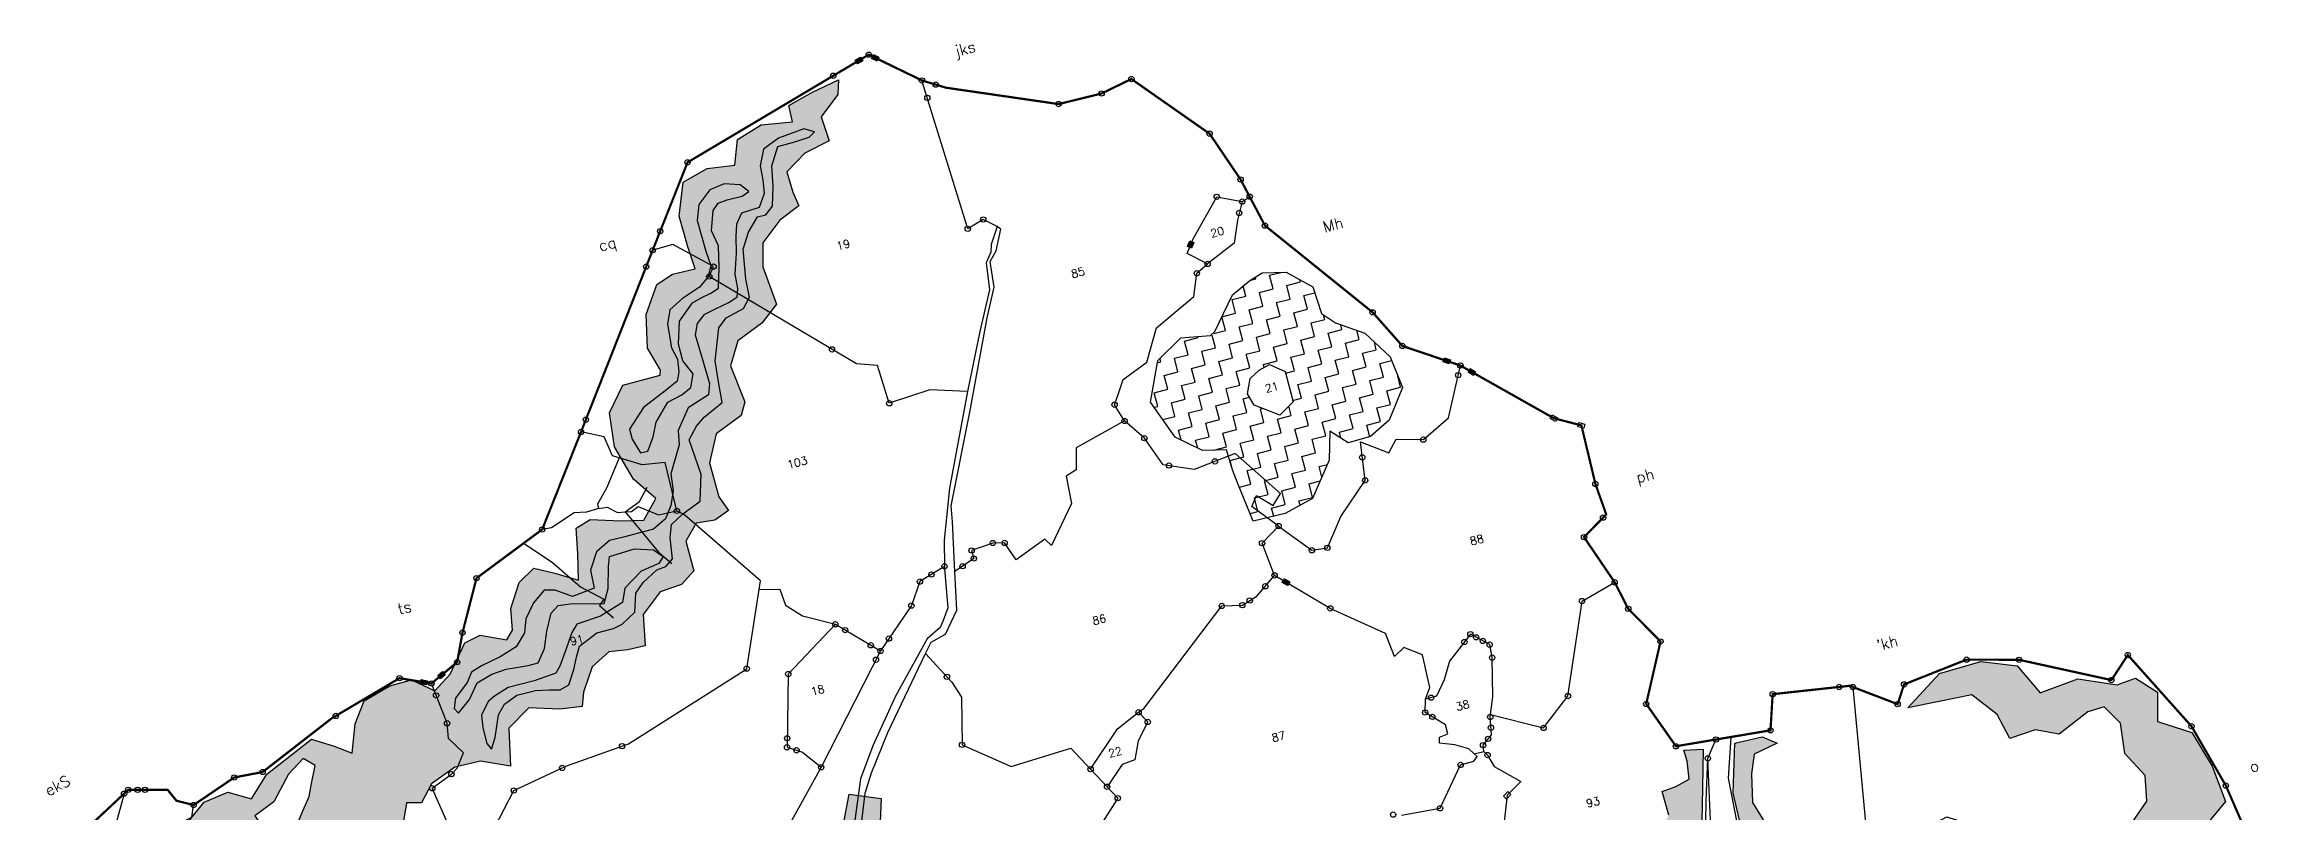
# Model space of a CAD drawing. Header units: metres. Extents: x 301471 to 304567, y 1951439 to 1954610.
# Drawn here: x 301665 to 304193, y 1953405 to 1954282 of the extents above; entities that cross this region are included whole.
import ezdxf

# ---------------------------------------------------------------- set-up
doc = ezdxf.new("R2010")
doc.units = ezdxf.units.M
for name, color, linetype in [('LINE_WATER', 4, 'Continuous'), ('POLY_HATCH', 12, 'Continuous'), ('POLY_PARCEL', 6, 'Continuous'), ('POLY_WATER', 4, 'Continuous'), ('SYM_STONE', 1, 'Continuous'), ('TEXT_MAPOUT', 7, 'Continuous'), ('TEXT_PARCEL', 7, 'Continuous'), ('V_BOUND_LINE', 7, 'Continuous')]:
    doc.layers.add(name, color=color, linetype=linetype)
doc.styles.get("Standard").update_dxf_attribs({"font": 'simplex.shx'})
pattern_1 = [(0, (0, 0), (3.175, 3.175), [3.175, -3.175]), (90, (3.175, 0), (-3.175, 3.175), [3.175, -3.175])]

# ---------------------------------------------------------------- blocks, each defined once
blk = doc.blocks.new('STONE')
blk.add_circle((0, 0), 0.851)
blk = doc.blocks.new('STONESQUAREFILLED')
blk.add_hatch(color=256).paths.add_polyline_path([(0.7, -0.48), (0.7, 0.48), (-0.7, 0.48), (-0.7, -0.48)])
blk.add_lwpolyline([(-0.7, 0.48), (0.7, 0.48), (0.7, -0.48), (-0.7, -0.48)], close=True)
blk = doc.blocks.new('STONESQUARE')
blk.add_lwpolyline([(-0.7, 0.48), (0.7, 0.48), (0.7, -0.48), (-0.7, -0.48)], close=True)
blk = doc.blocks.new('VFGG')
at = {"layer": 'POLY_HATCH'}
h = blk.add_hatch(dxfattribs=at)
h.set_pattern_fill('ZIGZAG', color=256, style=0)
h.set_pattern_definition(pattern_1)
h.paths.add_polyline_path([(318.23, 302.44), (322.98, 307.67), (329.43, 305.36), (335.64, 306.94), (339.66, 311.44), (342.94, 307.67), (349.64, 306.81), (356.34, 307.67), (360.84, 311.68), (364.37, 317.15), (367.66, 311.44), (374.36, 312.29), (380.57, 315.81), (383.86, 322.99), (386.9, 332.35), (388.73, 339.53), (390.55, 346.7), (392.62, 353.88), (394.94, 362.27), (390.67, 363.12), (390.8, 360.57), (390.19, 356.55), (386.9, 355.7), (383.61, 355.34), (383.73, 349.87), (380.93, 346.58), (376.67, 346.22), (374.11, 342.93), (370.83, 339.41), (364.86, 338.31), (360.6, 341.35), (357.8, 342.93), (355.97, 337.7), (350.98, 334.18), (345.26, 332.35), (340.02, 334.66), (336.98, 337.46), (334.42, 337.58), (328.94, 332.35), (323.95, 330.77), (318.96, 332.11), (314.7, 333.45), (312.63, 329.19), (308.36, 326.39), (304.1, 326.52), (300.81, 326.15), (299.96, 321.89), (297.41, 318.61), (292.66, 317.52), (288.4, 318.37), (285.59, 320.92), (278.65, 314.48), (273.66, 314.11), (268.18, 316.18), (261.97, 317.03), (258.44, 320.8), (257.1, 325.54), (250.65, 326.15), (248.34, 330.65), (248.95, 335.88), (249.07, 340.87), (244.56, 341.72), (242.74, 345.24), (240.67, 350.72), (241.27, 356.19), (236.28, 357.77), (231.53, 360.32), (230.92, 364.09), (231.78, 368.59), (230.19, 371.88), (225.93, 372), (222.64, 374.07), (220.09, 377.84), (221.18, 382.58), (217.17, 383.67), (212.9, 386.47), (211.08, 391.21), (213.15, 397.9), (206.45, 400.7), (203.16, 393.77), (203.77, 386.59), (200.48, 382.82), (195.98, 382.46), (192.69, 381.61), (196.22, 372.24), (193.67, 370.17), (190.14, 368.59), (187.82, 360.69), (184.53, 360.08), (179.05, 360.93), (174.79, 354.24), (170.53, 352.66), (165.05, 353.51), (161.28, 357.53), (157.02, 355.95), (148.13, 353.88), (143.14, 356.43), (142.04, 364.09), (136.8, 366.4), (129.38, 369.69), (124.87, 374.43), (123.53, 381.12), (111.23, 382.94), (107.7, 389.88), (107.34, 396.32), (103.56, 398.63), (96.14, 393.65), (89.68, 390.61), (82.74, 392.19), (76.78, 394.98), (71.54, 395.35), (67.77, 398.63), (62.04, 399.24), (57.78, 400.58), (57.42, 405.08), (60.46, 410.55), (59.36, 415.78), (65.82, 412.01), (67.64, 416.75), (72.64, 418.09), (79.58, 415.54), (85.54, 418.09), (91.02, 422.1), (96.26, 421.01), (102.22, 417.97), (106.73, 417.36), (109.53, 423.8), (112.82, 422.95), (116.1, 426.48), (122.07, 428.79), (128.04, 428.67), (134.25, 425.87), (136.07, 434.26), (141.55, 437.55), (148.25, 435.48), (153.24, 434.87), (154.34, 437.91), (157.63, 442.9), (162.13, 445.21), (166.39, 444.6), (170.41, 444.48), (171.75, 451.41), (176.74, 455.42), (181.73, 455.79), (185.26, 458.1), (185.14, 465.03), (188.43, 468.31), (192.69, 467.95), (196.22, 469.29), (194.88, 472.81), (194.76, 480.72), (197.81, 486.68), (204.26, 489.23), (205.84, 492.03), (204.75, 500.66), (207.79, 505.65), (214, 508.2), (218.26, 511.49), (217.41, 520.36), (218.75, 525.59), (223.74, 529.61), (228.73, 531.67), (228.12, 534.96), (228, 539.7), (232.99, 542.74), (238.96, 544.08), (238.6, 549.79), (243.47, 553.69), (244.44, 556.85), (238.11, 555.63), (232.14, 554.05), (232.02, 550.28), (225.08, 551.38), (219.11, 549.55), (217.04, 544.08), (210.83, 544.93), (204.87, 543.35), (202.07, 536.17), (202.19, 529), (202.55, 523.77), (197.32, 523.89), (193.3, 522.55), (189.28, 516.59), (187.7, 509.18), (189.28, 503.7), (188.92, 502.61), (180.27, 502.49), (175.77, 497.26), (174.92, 489.6), (177.23, 481.45), (181, 475.98), (177.23, 471.96), (172.24, 473.06), (165.54, 475.12), (162.01, 474.03), (160.91, 468.31), (159.57, 462.6), (154.82, 465.4), (150.56, 467.71), (146.54, 465.4), (143.26, 460.17), (142.41, 455.42), (140.58, 453.6), (135.1, 456.15), (131.32, 455.3), (126.33, 449.34), (122.07, 446.55), (117.57, 450.32), (112.57, 450.19), (106.12, 448.37), (102.83, 443.87), (100.52, 437.67), (96.99, 440.22), (92.48, 443.02), (87.25, 440.71), (80.79, 437.91), (76.05, 433.41), (71.3, 436.21), (65.57, 435.36), (59.12, 430.62), (55.35, 425.63), (54.25, 419.18), (52.67, 416.87), (47.68, 416.51), (45.85, 421.25), (40.86, 423.32), (34.4, 421.74), (33.31, 416.02), (34.89, 409.09), (38.18, 403.13), (42.68, 397.9), (49.62, 395.83), (57.05, 396.44), (61.56, 394.13), (63.87, 390.36), (70.81, 387.56), (77.26, 384.28), (82.5, 380.51), (87.98, 377.71), (92.97, 377.11), (97.96, 381.85), (101.25, 379.05), (103.81, 374.31), (109.77, 371.03), (115.74, 370.42), (117.32, 364.7), (118.91, 358.99), (118.3, 354), (122.31, 349.5), (121.46, 345.24), (124.26, 340.01), (131.2, 333.57), (140.82, 333.2), (148.74, 334.3), (154.22, 338.56), (156.77, 337.22), (162.5, 332.72), (170.65, 334.54), (177.59, 337.83), (181.37, 345.49), (185.63, 340.5), (191.6, 341.84), (197.08, 343.18), (199.88, 346.7), (201.7, 341.23), (203.77, 334.3), (201.22, 328.1), (208.64, 326.03), (215.34, 325.18), (220.33, 327.25), (224.59, 329.56), (221.79, 323.84), (220.45, 315.69), (225.45, 309.49), (231.66, 304.5), (239.08, 303.17), (243.34, 299.4), (251.75, 297.57), (258.2, 295.5), (262.22, 301.71), (267.21, 302.32), (269.28, 297.33), (266.48, 294.29), (267.57, 290.03), (272.32, 285.05), (277.56, 280.06), (277.68, 274.83), (284.13, 275.93), (292.78, 281.64), (300.45, 278.84), (306.66, 284.07), (313.84, 287.36), (317.86, 294.53)])
h.paths.add_polyline_path([(265.89, 311.51), (265.35, 310.71), (256.23, 310.71), (254.35, 312.05), (253.27, 314.73), (253, 317.68), (250.05, 319.56), (247.1, 320.9), (243.34, 323.32), (242, 326.54), (242, 330.03), (242.54, 334.32), (241.73, 336.47), (239.58, 337.27), (235.02, 339.15), (233.95, 342.37), (234.21, 345.32), (234.75, 348.27), (234.21, 351.49), (231.26, 352.83), (228.31, 353.37), (225.09, 353.91), (224.01, 356.05), (224.28, 359), (225.09, 362.22), (220.52, 367.05), (216.5, 368.66), (213.55, 369.74), (211.13, 371.88), (208.98, 373.76), (208.18, 376.44), (209.25, 379.13), (210.32, 379.13), (214.35, 377.25), (216.77, 374.3), (218.11, 371.35), (221.87, 368.93), (224.01, 367.86), (226.7, 364.91), (228.04, 361.15), (229.65, 358.2), (233.68, 355.52), (235.56, 353.37), (236.36, 348), (237.17, 343.71), (239.05, 340.49), (242.8, 337.54), (244.15, 336.2), (245.76, 332.17), (246.02, 327.88), (248.44, 324.93), (251.66, 322.51), (253.27, 321.98), (255.15, 317.68), (257.3, 315), (261.33, 313.12), (263.2, 312.59)], flags=16)
h.paths.add_polyline_path([(249.48, 315.22), (248.41, 312.85), (237.42, 313.06), (233.11, 316.08), (232.03, 323.18), (232.25, 327.28), (234.4, 329.65), (234.62, 332.45), (231.82, 333.31), (228.15, 334.38), (227.08, 336.32), (227.51, 338.69), (226.43, 342.35), (222.12, 345.58), (216.73, 346.01), (214.79, 348.38), (213.5, 352.48), (213.07, 356.78), (213.5, 361.09), (215.44, 361.52), (218.03, 359.37), (219.96, 355.92), (221.47, 353.12), (224.27, 350.97), (228.15, 349.89), (229.45, 347.31), (231.17, 338.48), (233.76, 335.68), (237.2, 333.74), (238.71, 329.86), (238.71, 325.98), (239.14, 322.11), (241.51, 319.31), (245.61, 318.23), (249.27, 317.15)], flags=16)
h.paths.add_polyline_path([(165.08, 346.77), (161.63, 346.12), (160.98, 349.14), (155.38, 350.43), (148.05, 348.92), (145.47, 347.84), (142.24, 348.06), (139.22, 350.21), (139, 353.23), (137.93, 357.54), (136.42, 360.34), (135.12, 360.34), (131.25, 359.69), (128.23, 359.69), (124.78, 360.34), (122.41, 362.71), (120.9, 365.72), (119.4, 369.81), (119.18, 373.47), (121.12, 373.9), (121.55, 372.61), (121.55, 370.89), (123.06, 368.95), (126.72, 367.23), (130.82, 364.21), (133.83, 363.14), (137.71, 361.41), (139, 359.26), (140.51, 356.46), (140.94, 353.01), (143.74, 351.29), (148.05, 351.29), (152.15, 352.58), (155.81, 352.8), (162.06, 351.07), (164.43, 349.14)], flags=16)
h.paths.add_polyline_path([(88.73, 430.61), (87.01, 428.45), (84.64, 425.44), (83.34, 422.42), (81.84, 420.27), (79.03, 419.62), (75.8, 420.05), (76.02, 422.64), (77.31, 425.44), (75.8, 429.53), (80.76, 431.47), (85.5, 436.64), (89.59, 439.22), (91.75, 437.07), (89.81, 432.97)], flags=16)
h = blk.add_hatch(dxfattribs=at)
h.set_pattern_fill('ZIGZAG', color=256, style=0)
h.set_pattern_definition(pattern_1)
h.paths.add_polyline_path([(331.57, 452.62), (334.93, 449), (340.17, 449.13), (345.15, 451.68), (349.85, 457.99), (348.91, 465.38), (344.74, 471.96), (338.97, 475.85), (336.41, 478.67), (336.01, 484.98), (331.04, 489.67), (325.79, 490.88), (322.7, 489.94), (318.13, 487.8), (311.56, 480.04), (304.42, 481.35), (298.11, 477.73), (294.21, 469), (297.57, 460.01), (302.81, 455.58), (308.05, 454.37), (308.19, 449.67), (308.59, 446.58), (309.8, 437.32), (317.19, 437.19), (324.05, 438.93), (329.83, 446.31)])
h.paths.add_polyline_path([(325.23, 461.04), (321.57, 458.89), (316.61, 462.55), (315.75, 465.35), (317.26, 468.58), (319.63, 469.87), (322.21, 470.52), (325.23, 468.15)], flags=16)
h = blk.add_hatch(dxfattribs=at)
h.set_pattern_fill('ZIGZAG', color=256, style=0)
h.set_pattern_definition(pattern_1)
h.paths.add_polyline_path([(316.99, 146.47), (320.25, 143.22), (329.25, 142.05), (337.2, 145.3), (347.51, 148.04), (354.68, 144.26), (361.33, 147.26), (366.41, 152.34), (367.85, 158.98), (373.46, 151.82), (376.2, 151.95), (385.45, 159.89), (389.5, 166.53), (388.85, 172.39), (393.93, 173.05), (399.02, 175.78), (402.02, 182.16), (408.93, 184.64), (413.75, 189.72), (418.06, 194.8), (417.93, 202.22), (424.32, 204.18), (429.4, 208.73), (433.18, 216.16), (436.97, 223.32), (437.1, 230.23), (445.31, 230.62), (452.22, 234.65), (459.66, 238.17), (466.57, 239.34), (470.35, 242.86), (473.61, 250.81), (480.52, 252.24), (484.83, 259.4), (487.57, 267.09), (487.43, 273.47), (491.74, 278.29), (495.78, 288.32), (495.13, 294.44), (497.87, 297.44), (500.87, 301.21), (504.39, 310.2), (499.82, 317.1), (505.69, 321.4), (504.78, 329.87), (502.3, 338.33), (495.39, 342.63), (497.09, 349.01), (493.04, 353.31), (488.74, 352.92), (480.52, 356.44), (471.52, 355.53), (468, 362.69), (460.31, 365.69), (450.66, 365.43), (441.79, 359.7), (449.02, 359.37), (456.51, 358.91), (460.95, 353.26), (462.32, 347.3), (468.29, 347.76), (473.34, 345.47), (480.83, 348.67), (484.66, 348.83), (487.26, 344.4), (486.49, 337.52), (489.7, 331.56), (488.63, 325.91), (484.2, 322.09), (480.07, 318.88), (483.89, 314.76), (485.88, 308.19), (483.59, 304.06), (479.15, 300.55), (480.83, 295.2), (479.46, 289.24), (474.1, 287.26), (469.05, 284.97), (468.9, 279.92), (467.83, 272.13), (463.39, 269.23), (458.04, 269.08), (454.52, 268.62), (455.9, 263.58), (455.13, 259.15), (451, 256.24), (444.73, 256.4), (439.38, 257.46), (437.08, 251.2), (431.12, 246.77), (426.99, 247.23), (421.02, 246.46), (419.03, 238.98), (413.07, 239.44), (414.75, 230.42), (411.54, 224.77), (404.35, 221.87), (397.16, 219.58), (398.54, 212.39), (394.71, 207.96), (389.36, 204.45), (385.84, 195.44), (382.32, 190.7), (376.97, 189.94), (374.67, 187.95), (372.99, 179.55), (366.41, 178.78), (359.22, 179.55), (354.79, 182.76), (353.72, 181.69), (351.42, 175.73), (347.6, 170.07), (342.24, 170.84), (337.2, 170.69), (334.29, 162.59), (327.41, 160.91), (322.36, 165.34), (317.62, 167.63), (311.96, 165.34), (304.77, 153.88), (298.8, 153.42), (292.22, 157.24), (289.93, 152.5), (286.72, 147.16), (280.14, 147.31), (273.87, 146.85), (274.02, 137.53), (271.73, 132.8), (263.62, 136), (258.88, 134.63), (255.97, 126.23), (251.53, 124.24), (246.49, 125), (242.97, 125.16), (241.29, 118.89), (237.46, 115.99), (233.64, 117.98), (228.28, 122.1), (223.85, 120.12), (217.27, 120.88), (212.53, 124.7), (208.09, 128.52), (204.57, 127.14), (200.75, 131.27), (194.17, 133.25), (187.9, 133.41), (186.22, 136.62), (182.09, 138.3), (178.57, 143.64), (180.56, 148.99), (187.75, 152.5), (195.24, 153.57), (202.43, 154.64), (209.93, 156.32), (214.67, 153.12), (218.49, 151.74), (220.79, 156.48), (227.98, 157.24), (234.86, 155.56), (238.99, 161.21), (246.49, 158.31), (248.17, 164.27), (250.46, 171.14), (255.51, 173.74), (260.56, 175.73), (260.1, 182.6), (259.95, 189.17), (265.3, 192.07), (271.88, 194.06), (272.03, 200.63), (277.39, 202.92), (284.27, 201.24), (285.65, 206.89), (288.55, 210.1), (296.05, 209.34), (294.67, 216.21), (300.64, 219.73), (306.3, 221.41), (305.23, 227.98), (303.54, 236.08), (305.84, 240.81), (310.27, 244.63), (305.23, 251.51), (306.6, 256.24), (314.4, 260.06), (315.78, 268.46), (323.28, 268.62), (331.08, 267.85), (332.76, 275.34), (338.11, 274.27), (340.71, 280.53), (345.46, 282.22), (351.12, 287.56), (359.84, 287.1), (364.27, 289.4), (371.46, 293.52), (381.71, 292.76), (385.23, 299.63), (391.81, 300.7), (400.22, 305.44), (396.7, 318.12), (402.97, 325.3), (397.31, 334.31), (398.69, 339.05), (404.04, 343.48), (402.67, 347.91), (404.04, 354.17), (405.73, 358.3), (411.39, 359.37), (408.48, 361.66), (402.21, 361.81), (398.99, 350.97), (398.84, 343.48), (391.96, 342.41), (389.66, 334.01), (391.65, 326.52), (388.75, 323.92), (386.45, 316.44), (380.79, 313.54), (377.27, 306.66), (369.17, 302.53), (362.59, 301.77), (359.07, 296.73), (353.72, 297.19), (345.61, 296.12), (338.73, 290.77), (333.07, 291.53), (325.88, 289.24), (321.44, 282.37), (315.47, 282.52), (308.9, 280.84), (303.54, 274.88), (301.86, 269.17), (304.86, 265.91), (301.34, 258.23), (295.99, 250.02), (288.82, 245.99), (283.73, 243.77), (282.56, 237.65), (287.39, 230.23), (289.86, 225.67), (287.91, 224.5), (284.39, 226.19), (279.04, 227.1), (275, 226.19), (271.74, 221.89), (271.09, 217.33), (268.35, 216.42), (265.09, 217.85), (261.04, 213.55), (258.57, 208.47), (255.04, 206), (250.22, 205.35), (246.18, 202.61), (241.61, 197.27), (235.48, 194.02), (229.61, 188.16), (233.14, 184.12), (235.61, 180.6), (232.61, 177.08), (228.83, 176.43), (223.22, 178.39), (217.1, 178.52), (212.53, 175.52), (210.05, 171.22), (208.1, 168.75), (202.75, 176.95), (194.01, 181.51), (186.58, 182.68), (179.15, 183.6), (173.02, 179.3), (171.84, 173.18), (168.06, 178.52), (163.24, 182.29), (159.71, 188.42), (155.93, 192.45), (151.11, 191.8), (146.54, 186.2), (149.54, 177.74), (147.59, 170.31), (150.33, 165.75), (147.85, 157.03), (150.85, 149.08), (155.15, 141.66), (160.5, 140.22), (162.98, 134.1), (165.97, 128.5), (166.63, 122.38), (167.54, 116.26), (174.19, 112.22), (182.93, 112.87), (186.19, 106.75), (195.45, 104.53), (205.49, 105.71), (209.79, 100.89), (208.36, 94.77), (206.92, 89.69), (207.31, 84.61), (209.53, 78.74), (216.7, 76.27), (225.18, 75.88), (231.83, 80.7), (240.57, 84.48), (248, 88.77), (252.31, 93.59), (250.35, 99.98), (250.22, 104.79), (249.57, 109.09), (252.05, 108.96), (260, 105.97), (265.61, 110.27), (268.09, 116.13), (274.74, 115.74), (280.34, 118.47), (284.91, 122.25), (287.13, 129.67), (294.56, 130.32), (296.51, 135.66), (296.91, 144.65), (303.56, 144), (308.38, 141), (312.42, 141.4)])
h.paths.add_polyline_path([(276.61, 210.6), (271.51, 210.6), (268.29, 210.06), (264.8, 208.99), (264.26, 207.92), (263.19, 204.7), (261.85, 201.75), (260.77, 201.75), (257.82, 200.94), (254.87, 200.4), (252.45, 197.18), (250.57, 193.96), (249.77, 189.67), (250.03, 183.77), (251.11, 180.28), (247.62, 179.74), (243.59, 175.72), (240.1, 172.77), (236.34, 170.62), (235.81, 172.77), (238.53, 177.62), (243.9, 180.03), (246.31, 182.18), (244.5, 187.94), (244.23, 190.63), (244.77, 193.31), (246.92, 197.07), (249.6, 201.63), (256.85, 202.43), (259.53, 205.92), (260.88, 209.14), (261.95, 211.29), (263.83, 213.43), (267.32, 214.24), (272.96, 212.9), (275.37, 214.77), (275.37, 217.46), (276.98, 220.41), (280.74, 222.82), (285.57, 222.82), (289.06, 222.82), (290.94, 223.36), (292.01, 225.51), (291.74, 228.73), (290.67, 231.68), (288.79, 235.17), (287.45, 238.39), (288.52, 242.68), (293.36, 245.63), (299.26, 246.44), (297.55, 245.48), (294.06, 244.14), (292.45, 242.26), (292.18, 238.24), (292.45, 235.28), (293.52, 229.92), (295.94, 226.16), (297.01, 222.94), (293.79, 220.8), (290.84, 219.45), (286.81, 218.92), (280.64, 219.19), (279.02, 217.84), (278.49, 214.62), (277.68, 211.67)], flags=16)
at = {"layer": 'LINE_WATER'}
for points in [[(175.32, 486.92), (171, 481.15), (168.04, 478), (168, 477.05)], [(173.58, 474.81), (177.32, 476.27), (179.76, 478.95)], [(149.72, 473.7), (154.88, 468), (159.68, 460.99), (164.04, 456.97), (162.76, 455.86), (165.07, 452.35)], [(168, 477.05), (165.15, 476.95), (162.42, 477.44), (156.67, 475.51), (154.54, 475.65)], [(168, 477.05), (169.94, 476.82), (171.92, 475.11), (173.58, 474.81)], [(173.58, 474.81), (174.97, 474.55), (176.71, 475.24), (180.69, 472.26), (184.93, 472.09)], [(173.58, 474.81), (176.25, 469.14), (178.62, 464.15), (180.82, 460.9)]]:
    blk.add_lwpolyline(points, dxfattribs=at)
at = {"layer": 'POLY_HATCH'}
for points in [[(203.16, 393.77), (206.45, 400.7), (213.15, 397.9), (211.08, 391.21)], [(383.73, 349.87), (383.61, 355.34), (386.9, 355.7), (390.19, 356.55), (390.8, 360.57), (390.67, 363.12), (394.94, 362.27), (392.62, 353.88), (390.55, 346.7)], [(59.12, 430.62), (65.57, 435.36), (71.3, 436.21), (76.05, 433.41), (80.79, 437.91), (87.25, 440.71), (92.48, 443.02), (96.99, 440.22), (100.52, 437.67), (102.83, 443.87), (106.12, 448.37), (112.57, 450.19), (117.57, 450.32), (122.07, 446.55), (126.33, 449.34), (131.32, 455.3), (135.1, 456.15), (140.58, 453.6), (142.41, 455.42), (143.26, 460.17), (146.54, 465.4), (150.56, 467.71), (154.82, 465.4), (159.57, 462.6), (160.91, 468.31), (162.01, 474.03), (165.54, 475.12), (172.24, 473.06), (177.23, 471.96), (181, 475.98), (177.23, 481.45), (174.92, 489.6), (175.77, 497.26), (180.27, 502.49), (188.92, 502.61), (189.28, 503.7), (187.7, 509.18), (189.28, 516.59), (193.3, 522.55), (197.32, 523.89), (202.55, 523.77), (202.19, 529), (202.07, 536.17), (204.87, 543.35), (210.83, 544.93), (217.04, 544.08), (219.11, 549.55), (225.08, 551.38), (232.02, 550.28), (232.14, 554.05), (238.11, 555.63), (244.44, 556.85), (243.47, 553.69), (238.6, 549.79), (238.96, 544.08), (232.99, 542.74), (228, 539.7), (228.12, 534.96), (228.73, 531.67), (223.74, 529.61), (218.75, 525.59), (217.41, 520.36), (218.26, 511.49), (214, 508.2), (207.79, 505.65), (204.75, 500.66), (205.84, 492.03), (204.26, 489.23), (197.81, 486.68), (194.76, 480.72), (194.88, 472.81), (196.22, 469.29), (192.69, 467.95), (188.43, 468.31), (185.14, 465.03), (185.26, 458.1), (181.73, 455.79), (176.74, 455.42), (171.75, 451.41), (170.41, 444.48), (166.39, 444.6), (162.13, 445.21), (157.63, 442.9), (154.34, 437.91), (153.24, 434.87), (148.25, 435.48), (141.55, 437.55), (136.07, 434.26), (134.25, 425.87), (128.04, 428.67), (122.07, 428.79), (116.1, 426.48), (112.82, 422.95), (109.53, 423.8), (106.73, 417.36)], [(178.76, 469.42), (171.8, 469.42), (168.57, 469.42), (165.12, 467.7), (162.75, 464.04), (162.54, 459.94), (157.37, 459.3), (153.92, 461.67), (151.55, 462.31), (148.53, 460.16), (145.95, 457.14), (144.87, 454.13), (142.28, 451.54), (138.19, 450.25), (133.66, 449.39), (131.08, 448.53), (129.57, 446.59), (126.12, 443.79), (125.26, 441.64), (125.91, 440.35), (129.14, 442.71), (131.72, 445.94), (135.39, 447.02), (138.84, 447.24), (143.79, 446.81), (146.16, 446.81), (148.32, 449.61), (149.82, 453.27), (151.76, 456.93), (153.7, 458.22), (156.93, 457.79), (161.89, 456.5), (163.83, 456.07), (165.55, 459.08), (166.85, 463.82), (167.71, 465.98), (173.53, 466.19), (177.62, 464.9), (179.34, 462.96), (178.05, 461.67), (173.74, 461.02), (169.22, 458.22), (167.92, 455.21), (162.32, 453.48), (156.72, 453.05), (155.21, 451.54), (153.06, 448.31), (150.69, 444.87), (149.39, 443.58), (144.22, 443.15), (138.19, 443.15), (134.74, 442.07), (133.02, 441.21), (130.86, 438.62), (130.43, 435.82), (130.43, 432.16), (131.08, 430.65), (132.59, 433.02), (134.53, 437.76), (136.46, 439.7), (139.7, 440.99), (144.01, 440.99), (147.02, 440.35), (149.39, 439.7), (151.55, 440.35), (153.49, 443.36), (154.78, 445.94), (156.07, 448.1), (160.6, 450.04), (164.48, 450.04), (166.63, 450.47), (170.08, 452.41), (171.37, 456.5), (173.53, 458.44), (177.19, 460.38), (179.34, 460.59), (181.28, 461.88), (181.93, 466.62), (183.01, 469.42), (186.02, 471.14), (190.55, 472.87), (192.27, 478.68), (191.63, 486.87), (194, 489.45), (196.15, 490.96), (200.89, 493.11), (201.32, 498.28), (201.75, 502.59), (204.4, 509.59), (206.56, 511.32), (210.87, 512.39), (212.81, 514.55), (213.02, 518.64), (214.1, 525.32), (216.25, 528.76), (219.06, 531.56), (220.99, 531.56), (222.93, 533.07), (224.23, 537.38), (225.09, 541.9), (227.46, 545.78), (230.91, 545.78), (234.79, 545.99), (236.29, 546.85), (234.14, 548.15), (228.11, 547.5), (224.23, 545.99), (222.5, 542.55), (222.29, 539.32), (221.86, 536.3), (219.92, 533.5), (215.82, 533.29), (214.1, 531.13), (213.24, 528.55), (212.38, 524.89), (210.87, 520.36), (210.65, 517.13), (210.01, 515.19), (208.07, 514.55), (204.62, 513.9), (201.82, 513.26), (199.88, 511.75), (198.8, 509.38), (199.02, 504.42), (199.23, 497.96), (198.37, 495.59), (193.2, 493.87), (189.75, 489.56), (189.1, 486.33), (185.66, 480.52), (185.23, 476.64), (183.93, 473.63), (181.99, 471.04), (178.76, 469.42)], [(218.62, 537.6), (217.11, 539.54), (213.67, 540.62), (210.22, 540.19), (206.99, 537.6), (205.69, 534.16), (205.91, 527.05), (206.13, 523.6), (204.83, 521.23), (202.46, 519.51), (198.15, 518), (194.71, 516.28), (193.41, 513.27), (192.98, 507.88), (193.63, 505.08), (193.2, 502.28), (192.34, 500.34), (189.53, 499.05), (183.5, 496.47), (179.19, 492.59), (179.19, 490.22), (180.27, 486.77), (181.99, 486.77), (183.93, 489.57), (185.44, 492.59), (189.1, 496.25), (192.55, 497.11), (194.92, 498.19), (196.21, 500.99), (194.71, 504.44), (194.71, 508.31), (196.21, 513.27), (200.09, 516.5), (202.25, 517.14), (204.62, 517.57), (206.56, 518.22), (207.85, 522.74), (208.93, 527.48), (208.28, 531.14), (209.79, 535.45), (211.3, 536.74), (213.45, 536.96), (216.9, 536.96), (218.62, 537.6)], [(325.23, 468.15), (325.23, 461.04), (321.57, 458.89), (316.61, 462.55), (315.75, 465.35), (317.26, 468.58), (319.63, 469.87), (322.21, 470.52), (325.23, 468.15)], [(89.81, 432.97), (91.75, 437.07), (91.75, 437.07), (89.59, 439.22), (85.5, 436.64), (80.76, 431.47), (75.8, 429.53), (77.31, 425.44), (76.02, 422.64), (75.8, 420.05), (79.03, 419.62), (81.84, 420.27), (83.34, 422.42), (84.64, 425.44), (87.01, 428.45), (88.73, 430.61), (89.81, 432.97)], [(398.84, 343.48), (398.99, 350.97), (402.21, 361.81), (408.48, 361.66), (411.39, 359.37), (405.73, 358.3), (404.04, 354.17), (402.67, 347.91), (404.04, 343.48)], [(484.2, 322.09), (488.63, 325.91), (489.7, 331.56), (486.49, 337.52), (487.26, 344.4), (484.66, 348.83), (480.83, 348.67), (473.34, 345.47), (468.29, 347.76), (462.32, 347.3), (460.95, 353.26), (456.51, 358.91), (449.02, 359.37), (441.79, 359.7), (450.66, 365.43), (460.31, 365.69), (468, 362.69), (471.52, 355.53), (480.52, 356.44), (488.74, 352.92), (493.04, 353.31), (497.09, 349.01), (495.39, 342.63), (502.3, 338.33), (504.78, 329.87), (505.69, 321.4), (499.82, 317.1)]]:
    blk.add_lwpolyline(points, dxfattribs=at)
blk.add_lwpolyline([(312.22, 480.82), (318.13, 487.8), (322.7, 489.94), (325.79, 490.88), (331.04, 489.67), (336.01, 484.98), (336.41, 478.67), (338.97, 475.85), (344.74, 471.96), (348.91, 465.38), (349.85, 457.99), (345.15, 451.68), (340.17, 449.13), (334.93, 449), (331.57, 452.62), (329.83, 446.31), (324.05, 438.93), (317.19, 437.19), (309.8, 437.32), (308.59, 446.58), (308.19, 449.67), (308.05, 454.37), (302.81, 455.58), (297.57, 460.01), (294.21, 469), (298.11, 477.73), (304.42, 481.35), (311.01, 480.14)], close=True, dxfattribs=at)
at = {"layer": 'POLY_PARCEL'}
for points in [[(270.71, 515.95), (268.08, 518.25), (264.17, 517.11), (262.58, 552)], [(254.95, 481.68), (246.83, 484.2), (237.25, 483.55), (236.85, 492.46), (232.31, 493.97), (205.19, 521.3), (206.7, 523.22), (199.09, 530.33), (194.36, 530.23)], [(314.43, 495.92), (310.55, 499.33), (312.66, 502.21), (320.19, 510.03), (325.45, 507.54)], [(325.45, 507.54), (327.38, 508.18)], [(325.45, 507.54), (323.37, 503.78), (321.38, 498.95), (314.43, 495.92)], [(175.32, 486.92), (174.02, 487.71), (173.26, 492.34), (168.5, 494.7)], [(287.48, 466.4), (286.21, 470.5), (287.71, 472.76), (289.51, 475.48), (295.62, 477.98), (299.69, 484.88), (309.59, 489.63), (311.55, 494.5), (314.43, 495.92)], [(184.93, 472.09), (185.09, 483.28), (179.93, 484.1), (175.32, 486.92)], [(198.41, 450.35), (199.19, 452.14), (186.41, 470.68), (184.93, 472.09)], [(287.48, 466.4), (275.43, 463.25), (274.2, 458.5), (271.62, 457.69), (271.24, 451.41), (264.56, 443.43), (263.45, 445.16), (256.04, 442.28), (254.47, 446.61), (251.89, 447.27), (246.86, 446.84), (246.9, 444.96), (242.04, 443.21)], [(315.08, 434.84), (310.36, 440.56), (312.01, 442.74), (315.04, 439.64), (317.31, 441.82), (309.71, 453.09), (299.92, 451.9), (293.43, 454.7), (290.82, 461.53), (287.48, 466.4)], [(315.08, 434.84), (320.98, 427.67), (324.48, 427.33), (329.14, 433.42), (336.52, 439.88), (337.65, 448.58), (343.24, 444.53), (345.56, 447.09), (351.48, 445.49), (358.2, 448.84), (363.72, 459.53)], [(119.83, 411.56), (117.53, 415.8), (115.99, 425.5), (120.95, 427.49), (122.53, 428.46), (124.83, 431.47), (122.33, 435.4), (122.89, 438.82), (121.72, 448.36)], [(119.83, 411.56), (127.32, 413.37), (133.63, 420.4), (146.32, 422.76), (161.27, 424.11), (191.21, 433.79), (198.41, 450.35)], [(198.41, 450.35), (202.91, 449.2), (203.28, 445.43), (206.36, 442.17), (213.02, 438.45)], [(240.07, 444.91), (233.85, 442.97), (230.63, 438.22), (221.34, 430.09)], [(48.58, 441.71), (41.96, 430.24), (47.98, 417.79), (51.31, 417.74), (52.79, 423.3), (59.58, 432.23), (61.99, 432.79), (63.08, 435.31)], [(213.02, 438.45), (199.97, 430.28), (195.55, 414.39), (198.63, 412.5), (201.87, 408.12)], [(213.02, 438.45), (221.34, 430.09)], [(311.43, 424.3), (310.51, 432.04), (315.08, 434.84)], [(221.34, 430.09), (201.87, 408.12)], [(231.03, 426.97), (235.14, 419.25), (236.4, 415.45), (233.81, 405.04), (243.28, 397.59), (257.32, 398.2), (260.43, 392.5)], [(274.09, 402.17), (275.5, 402.79), (298.21, 420.64), (302.72, 419.64), (306.42, 420.81), (311.43, 424.3)], [(337.27, 388.83), (338.92, 391.1), (339.15, 398.69), (335.5, 401.33), (332.93, 399.91), (332.32, 405.36), (321.68, 413.99), (311.43, 424.3)], [(201.87, 408.12), (191.28, 397), (180.03, 372.88), (173.77, 368.55), (162.3, 369.97), (152.08, 365.14), (147.06, 366.56), (139.01, 373.83)], [(350.6, 381.79), (361.39, 375.9), (368.48, 381.47), (376.91, 401.36), (385.09, 403.62)], [(260.43, 392.5), (268.53, 399.76), (274.09, 402.17)], [(274.09, 402.17), (275.52, 399.55), (272.35, 396), (270.59, 392), (267.56, 391.76), (263.01, 387.74)], [(350.6, 381.79), (352.09, 385.58), (354.15, 394.12), (354.35, 397.09), (350.75, 400.45), (344.69, 395.74), (342.44, 391.99), (339.86, 388.87), (337.27, 388.83)], [(260.43, 392.5), (263.01, 387.74)], [(344.83, 374.18), (343.95, 375.57), (341.11, 377.25), (337.84, 378.44), (338.19, 379.78), (340.22, 380.05), (340.19, 382.16), (336.46, 385.96), (337.27, 388.83)], [(264.7, 384.65), (258.42, 378.75), (261.11, 372.58), (265.58, 370.56), (265.86, 366.89), (268.59, 368.98), (273.62, 350.62)], [(263.01, 387.74), (264.7, 384.65)], [(347.07, 374.16), (347.23, 375.58), (349.64, 377.36), (350.39, 381.28), (350.6, 381.79)], [(347.07, 374.16), (347.66, 373.17), (348.45, 370.33), (353.4, 365.54), (349.64, 363.29), (345.37, 352.14), (354.15, 346.14), (354.43, 342.06), (343.98, 331.79), (339.67, 332.46), (337.81, 330.52), (333.49, 329.06), (333.53, 326.73), (310.97, 311.23), (313.39, 307.17)], [(325.52, 364.91), (334.31, 364.26), (341.22, 372.54), (344.33, 372.58), (345.29, 373.46), (344.83, 374.18)], [(344.83, 374.18), (347.07, 374.16)], [(395.44, 360.01), (398.27, 363.66)], [(431.04, 367.36), (426, 336.32), (431.23, 333.56), (437.68, 333.5), (439.54, 332.7), (444.18, 333.82), (458.04, 324.98), (440.5, 306.61), (435.12, 302.08)], [(401.66, 363.36), (398.72, 354.57), (398.1, 344.39), (392.14, 344.57)]]:
    blk.add_lwpolyline(points, dxfattribs=at)
at = {"layer": 'POLY_WATER'}
for points in [[(242.04, 443.21), (244.29, 454.16), (244.96, 457.73), (254.3, 477.06), (263.42, 496.65), (266.64, 502.89), (267.23, 508.74), (269.13, 510.73), (271.39, 515.14)], [(270.71, 515.95), (268.39, 512.34), (267.92, 510.73), (266.29, 508.66), (265.44, 502.56), (261.04, 494.08), (254.95, 481.68)], [(271.39, 515.14), (270.71, 515.95)], [(254.95, 481.68), (245.53, 461.68), (241.43, 450.63), (240.07, 444.91)], [(240.07, 444.91), (239.95, 444.4), (238.46, 435.65), (236.71, 433.23), (235.67, 431.84), (232.21, 430.11), (222.03, 419.4), (214.33, 409.86), (209.81, 403.38), (206.21, 394.69), (207.51, 382.95), (208.82, 373.11), (206.58, 369.46), (205.4, 358.39), (197.82, 342.69), (185.85, 338.78), (180.41, 336.57), (179.79, 336.37)], [(231.03, 426.97), (232.86, 429.15), (236.49, 430.11), (240.29, 434.69), (242.04, 443.21)], [(198.79, 341.12), (199.82, 342.53), (207.78, 358.45), (209.31, 368.62), (209.29, 369.82), (210.45, 372.62), (207.66, 394.06), (209.98, 399.98), (212.54, 404.07), (218.33, 411.94), (231.03, 426.97)], [(324.17, 297.52), (324.66, 298.78), (345.76, 305.03), (362.26, 305.48), (371.96, 310.05), (382.28, 315.48), (388.96, 337.33), (392.64, 350.75), (395.44, 360.01)], [(392.14, 344.57), (395.44, 360.01)]]:
    blk.add_lwpolyline(points, dxfattribs=at)
at = {"layer": 'V_BOUND_LINE', "const_width": 0.5}
for points in [[(194.36, 530.23), (194.67, 530.66), (206.91, 547.39), (252.45, 560.62), (262.58, 552)], [(262.58, 552), (267.39, 549.07), (291, 539.14), (300.95, 539.02), (308.27, 540.49), (322.2, 524.17), (326.37, 512.44), (327.38, 508.18)], [(168.5, 494.7), (194.36, 530.23)], [(327.38, 508.18), (329.07, 501.04), (347.62, 476.07), (352.2, 467.07), (363.72, 459.53)], [(154.54, 475.65), (168.5, 494.7)], [(121.72, 448.36), (128.52, 451.54), (131.37, 457.69), (137.49, 468.75), (154.54, 475.65)], [(363.72, 459.53), (381.11, 442.77), (386.7, 439.66), (386.44, 426.12), (387.08, 418.88), (380.96, 415.17), (385.09, 403.62)], [(63.08, 435.31), (73.48, 439.02), (79.98, 438.61), (98.07, 446.41), (115.08, 451.32), (121.72, 448.36)], [(27.19, 429.76), (35.04, 436.4), (38.87, 436.4), (48.58, 441.71)], [(48.58, 441.71), (49.68, 442.32), (58.28, 440.11), (59.59, 437.22), (63.08, 435.31)], [(385.09, 403.62), (386.55, 397.06), (391.73, 388.14), (385.09, 375.35), (389.17, 364.45), (398.27, 363.66)], [(401.66, 363.36), (410.66, 362.58), (413.17, 370.33), (430.4, 367.81), (431.04, 367.36)], [(398.27, 363.66), (401.66, 363.36)], [(431.04, 367.36), (439.82, 361.1), (442.34, 365.04), (457.35, 366.91), (468.77, 363.91), (487.73, 354.28), (492.72, 358.81), (502.56, 339.69), (506.69, 324.84), (508.46, 313.6)]]:
    blk.add_lwpolyline(points, dxfattribs=at)
at = {"layer": 'SYM_STONE', "xscale": 0.7, "yscale": 0.7, "zscale": 0.7}
for p in [(243.54, 558.03), (252.45, 560.62), (206.91, 547.39), (262.58, 552), (262.77, 547.91), (265.34, 550.32), (291, 539.14), (300.95, 539.02), (308.27, 540.49), (197.08, 533.95), (194.36, 530.23), (192.03, 527.03), (206.7, 523.22), (322.2, 524.17), (205.19, 521.3), (268.08, 518.25), (264.17, 517.11), (326.37, 512.44), (320.19, 510.03), (325.45, 507.54), (327.38, 508.18), (324.18, 505.25), (227.81, 498.5), (329.07, 501.04), (168.5, 494.7), (170.24, 497.1), (311.55, 494.5), (314.43, 495.92), (237.25, 483.55), (154.54, 475.65), (347.62, 476.07), (137.49, 468.75), (184.93, 472.09), (286.21, 470.5), (287.48, 466.4), (352.2, 467.07), (131.37, 457.69), (290.82, 461.53), (362.7, 457.55), (363.72, 459.53), (294.63, 454.19), (304.88, 452.51), (115.08, 451.32), (121.72, 448.36), (128.52, 451.54), (99.05, 446.69), (122.07, 445.49), (233.85, 442.97), (236.76, 443.88), (240.07, 444.91), (244, 443.92), (246.86, 446.84), (246.9, 444.96), (251.89, 447.27), (254.47, 446.61), (337.19, 445.07), (351.48, 445.49), (48.58, 441.71), (49.68, 442.32), (51.76, 441.78), (53.35, 441.37), (73.48, 439.02), (79.98, 438.61), (122.89, 438.82), (213.02, 438.45), (230.63, 438.22), (336.52, 439.88), (63.08, 435.31), (191.21, 433.79), (214.83, 436.63), (315.08, 434.84), (199.97, 430.28), (219.55, 431.89), (219.87, 428.44), (221.34, 430.09), (223.88, 432.31), (310.51, 432.04), (320.98, 427.67), (115.99, 425.5), (120.95, 427.49), (159.69, 423.96), (311.43, 424.3), (324.48, 427.33), (386.44, 426.12), (133.63, 420.4), (145.42, 422.59), (234.35, 420.72), (298.21, 420.64), (302.72, 419.64), (304.6, 420.24), (308.8, 422.46), (386.21, 418.36), (195.55, 414.39), (196.1, 416.36), (197.45, 413.22), (321.68, 413.99), (380.96, 415.17), (201.87, 408.12), (233.81, 405.04), (385.09, 403.62), (274.09, 402.17), (275.52, 399.55), (349, 399.09), (350.75, 400.45), (351.83, 399.44), (353.07, 398.28), (376.91, 401.36), (354.15, 394.12), (354.35, 397.09), (386.55, 397.06), (260.43, 392.5), (338.6, 388.85), (391.73, 388.14), (263.01, 387.74), (264.7, 384.65), (336.46, 385.96), (337.8, 384.59), (349.94, 378.92), (350.39, 381.28), (368.48, 381.47), (347.23, 375.58), (347.66, 373.17), (348.7, 376.67), (361.39, 375.9), (385.09, 375.35), (341.22, 372.54), (413.17, 370.33), (428.05, 368.16), (323.73, 365.53), (334.31, 364.26), (389.17, 364.45), (398.27, 363.66), (431.04, 367.36), (442.34, 365.04), (457.35, 366.91), (468.77, 363.91), (395.44, 360.01), (410.66, 362.58), (439.82, 361.1), (492.72, 358.81), (487.73, 354.28), (502.56, 339.69), (506.69, 324.84)]:
    blk.add_blockref('STONE', p, dxfattribs=at)
at = {"layer": 'SYM_STONE'}
for name, p, rotation in [('STONESQUAREFILLED', (249.98, 559.9), 16.2069711173869), ('STONESQUAREFILLED', (253.68, 559.57), 139.6084805671776), ('STONESQUAREFILLED', (311.86, 501.11), 233.7127858514347), ('STONESQUAREFILLED', (361.01, 461.3), 326.8183742312113), ('STONESQUAREFILLED', (365.86, 457.47), 136.0422786906461), ('STONESQUAREFILLED', (120.16, 449.05), 335.9735189064716), ('STONESQUAREFILLED', (124.41, 449.62), 25.12844962637735), ('STONESQUARE', (381.11, 442.77), 136.0422786906458), ('STONESQUARE', (386.7, 439.66), 150.9098886479172), ('STONESQUAREFILLED', (313.54, 422.18), 134.821185591088), ('STONESQUARE', (349.64, 363.29), 30.93289922668148)]:
    blk.add_blockref(name, p, dxfattribs=dict(at, rotation=rotation))
at = {"layer": 'TEXT_MAPOUT'}
for s, p in [('jks', (271.39, 555.23)), ('cq', (182.87, 532.88)), ('Mh', (341.66, 496.14)), ('ts', (118.59, 465.15)), ('ph', (395.71, 423.87)), ("'kh", (438.53, 373.76)), ('o', (512.93, 326.24))]:
    blk.add_text(s, height=2.5, dxfattribs=at).set_placement(p)
blk.add_text('ekS', height=2.5, rotation=13.4799, dxfattribs=at).set_placement((31.97, 445.33))
at = {"layer": 'TEXT_PARCEL'}
for s, p in [('19', (234.64, 519.77)), ('20', (316.78, 501.43)), ('85', (284.17, 500.46)), ('103', (211.56, 474.93)), ('21', (319.87, 464.55)), ('91', (154.3, 448.69)), ('18', (203.91, 424.2)), ('86', (269.21, 423.69)), ('88', (355.92, 419.74)), ('22', (265.19, 393.91)), ('87', (301.64, 388.08)), ('38', (343.49, 384.48))]:
    blk.add_text(s, height=1.8, dxfattribs=at).set_placement(p)
at = {"layer": 'TEXT_PARCEL', "ltscale": 10}
blk.add_text('93', height=1.8, dxfattribs=at).set_placement((366.42, 356.07))

msp = doc.modelspace()

# ---------------------------------------------------------------- block references
at = {"xscale": 5.075977492976079, "yscale": 5.075977492976079, "zscale": 5.075977492976079, "rotation": 14.53186673371526}
msp.add_blockref('VFGG', (302080.2, 1951193.6), dxfattribs=at)

doc.saveas('drawing.dxf')
